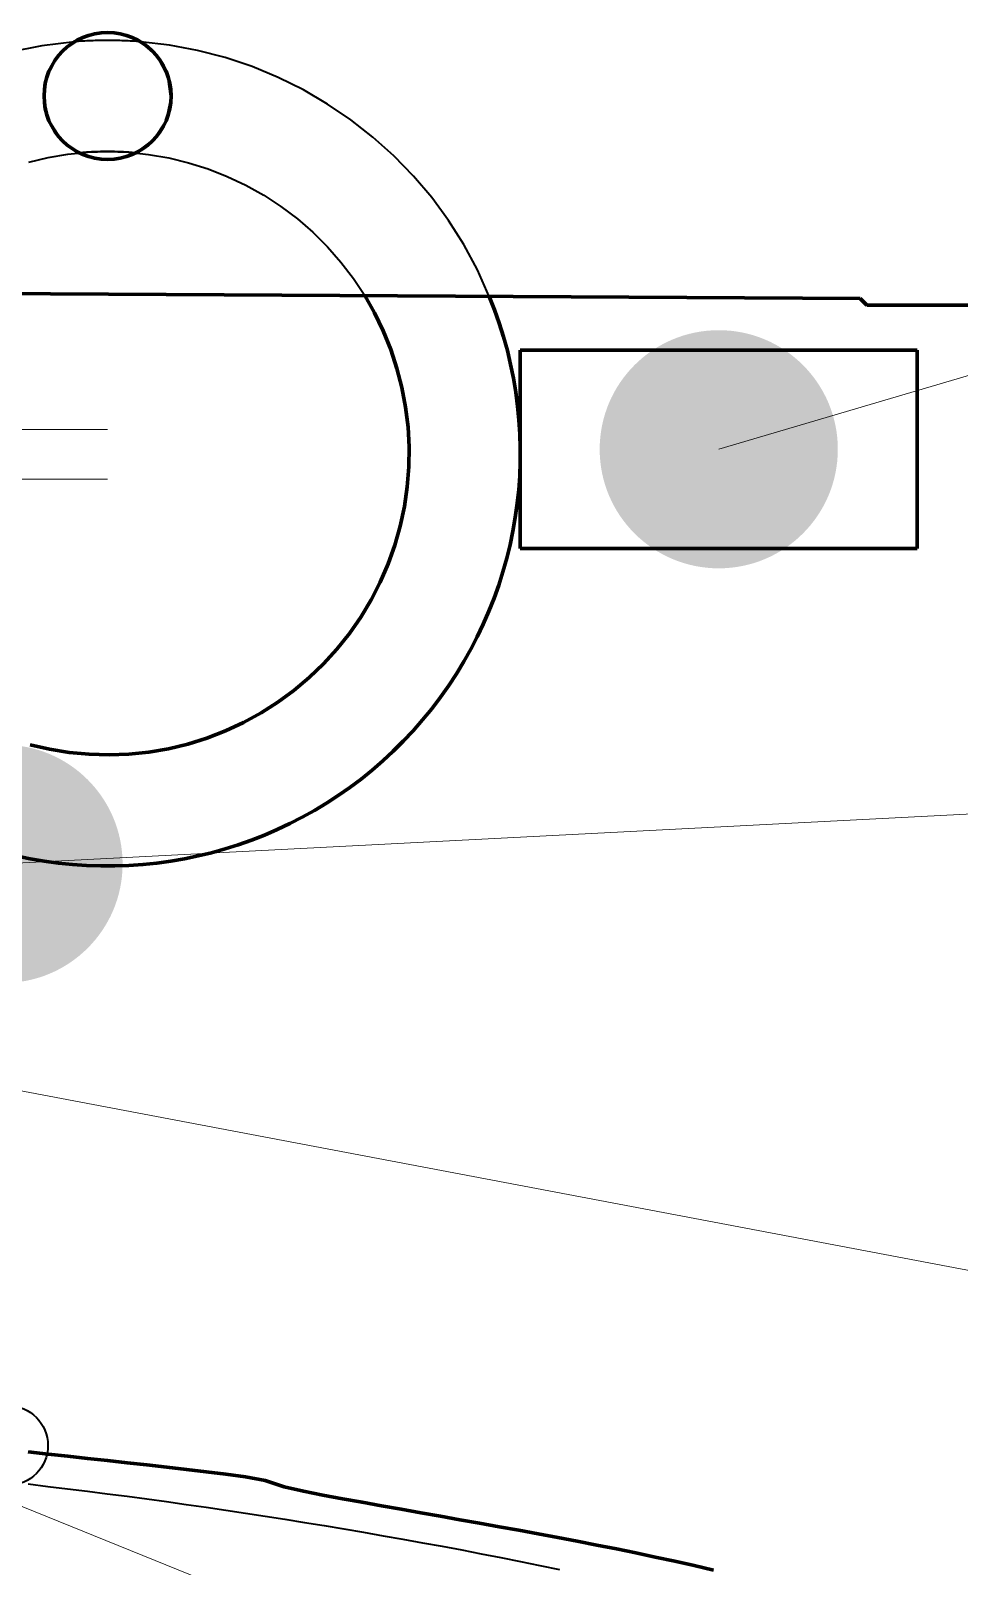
# Model space of a CAD drawing. Header units: millimetres. Extents: x 0 to 2208, y 0 to 420.
# Drawn here: x 108.83 to 113.51, y 229.74 to 237.48 of the extents above; entities that cross this region are included whole.
import ezdxf

# ---------------------------------------------------------------- set-up
doc = ezdxf.new("R2010")
doc.units = ezdxf.units.MM
doc.linetypes.add('IRAM-E-TRAZOS', pattern=[5, 4, -1])
doc.linetypes.add('IRAM-F-TRAZO-PUNTO', pattern=[20, 15, -2, 1, -2])
for name, color, linetype, lineweight in [('01-VISIBLE', 7, 'CONTINUOUS', 70), ('02-OCULTA', 4, 'IRAM-E-TRAZOS', 35), ('03-EJE', 1, 'IRAM-F-TRAZO-PUNTO', 18), ('08-FINA', 5, 'CONTINUOUS', 18)]:
    doc.layers.add(name, color=color, linetype=linetype, lineweight=lineweight)

msp = doc.modelspace()

# ---------------------------------------------------------------- hatches: boundary and pattern name
at = {"layer": '08-FINA'}
h = msp.add_hatch(color=7, dxfattribs=at)
h.dxf.hatch_style = 1
edge = h.paths.add_edge_path()
edge.add_arc((112.293, 235.3703), 0.6, 0, 360)
h = msp.add_hatch(color=7, dxfattribs=at)
h.dxf.hatch_style = 1
edge = h.paths.add_edge_path()
edge.add_arc((108.689, 233.2811), 0.6, 0, 360)

# ---------------------------------------------------------------- linework, layer by layer
at = {"layer": '01-VISIBLE'}
for p, q in [((108.5472, 236.1554), (113.005, 236.1303)), ((113.005, 236.1303), (113.039, 236.0963)), ((113.039, 236.0963), (113.717, 236.0963)), ((111.293, 235.8703), (113.293, 235.8703)), ((111.293, 234.8703), (113.293, 234.8703))]:
    msp.add_line(p, q, dxfattribs=at)
for points in [[(109.0455, 237.423), (109.0457, 237.4231), (109.0459, 237.4232), (109.0461, 237.4233), (109.0462, 237.4234), (109.0464, 237.4235), (109.0466, 237.4236)], [(110.5091, 236.1444), (110.5587, 236.057), (110.6025, 235.9666), (110.6401, 235.8734), (110.6716, 235.778), (110.6966, 235.6807), (110.7152, 235.582), (110.7273, 235.4822), (110.7327, 235.3819), (110.7314, 235.2814), (110.7236, 235.1813), (110.7091, 235.0819), (110.6881, 234.9836), (110.6607, 234.887), (110.6269, 234.7923), (110.587, 234.7002), (110.541, 234.6108), (110.4893, 234.5247), (110.4319, 234.4422), (110.3693, 234.3637), (110.3016, 234.2894), (110.2291, 234.2198), (110.1522, 234.1552), (110.0712, 234.0957), (109.9865, 234.0418), (109.8983, 233.9935), (109.8072, 233.9512), (109.7135, 233.915), (109.6176, 233.8851), (109.5199, 233.8616), (109.4209, 233.8446), (109.321, 233.8341), (109.2206, 233.8303), (109.1201, 233.8331), (109.0201, 233.8426), (108.9209, 233.8586), (108.823, 233.8811)], [(111.293, 235.8703), (111.293, 235.7703), (111.293, 235.6703), (111.293, 235.5703), (111.293, 235.4703), (111.293, 235.3703), (111.293, 235.2703), (111.293, 235.1703), (111.293, 235.0703), (111.293, 234.9703), (111.293, 234.8703)], [(113.293, 235.8703), (113.293, 235.7703), (113.293, 235.6703), (113.293, 235.5703), (113.293, 235.4703), (113.293, 235.3703), (113.293, 235.2703), (113.293, 235.1703), (113.293, 235.0703), (113.293, 234.9703), (113.293, 234.8703)], [(112.2666, 229.7227), (112.169, 229.7451), (112.0711, 229.7669), (111.9732, 229.7881), (111.8751, 229.8088), (111.777, 229.829), (111.6787, 229.8486), (111.5803, 229.8678), (111.4819, 229.8866), (111.3834, 229.9051), (111.2849, 229.9233), (111.1863, 229.9412), (111.0876, 229.959), (110.989, 229.9767), (110.8903, 229.9942), (110.7916, 230.0117), (110.6929, 230.0291), (110.5943, 230.0467), (110.4956, 230.0643), (110.397, 230.0821), (110.2985, 230.1005), (110.2001, 230.1197), (110.1024, 230.1417), (110.0076, 230.174), (109.909, 230.1918), (109.8097, 230.2054), (109.7103, 230.2179), (109.6108, 230.2297), (109.5112, 230.2413), (109.4117, 230.2526), (109.3121, 230.2637), (109.2125, 230.2748), (109.1128, 230.2857), (109.0132, 230.2965), (108.9136, 230.3073), (108.8139, 230.3181)]]:
    msp.add_lwpolyline(points, dxfattribs=at)
msp.add_circle((109.213, 237.1503), 0.32, dxfattribs=at)
msp.add_arc((109.213, 235.3503), 2.08, -102.81193, 22.33775, dxfattribs=at)
at = {"layer": '02-OCULTA'}
for p, q in [((106.977, 236.1643), (113.005, 236.1303)), ((113.005, 236.1303), (113.039, 236.0963)), ((113.039, 236.0963), (113.717, 236.0963))]:
    msp.add_line(p, q, dxfattribs=at)
for points in [[(109.0708, 236.8636), (108.98, 236.9309), (108.9183, 237.0256), (108.8933, 237.1358), (108.9082, 237.2479), (108.9612, 237.3477), (109.0455, 237.423)], [(109.3552, 236.8636), (109.4461, 236.9311), (109.5079, 237.026), (109.5327, 237.1365), (109.5175, 237.2487), (109.4642, 237.3485), (109.3794, 237.4236)], [(108.8159, 236.8175), (108.9137, 236.8405), (109.0127, 236.857), (109.1126, 236.867), (109.213, 236.8703)], [(109.213, 236.8703), (109.3164, 236.8668), (109.4193, 236.8562), (109.5213, 236.8387), (109.6218, 236.8143), (109.7204, 236.7831), (109.8167, 236.7452), (109.9102, 236.7009), (110.0005, 236.6504), (110.0871, 236.5938), (110.1696, 236.5315), (110.2478, 236.4637), (110.3211, 236.3907), (110.3893, 236.3129), (110.4521, 236.2307), (110.5091, 236.1444)], [(111.293, 234.8703), (111.293, 234.9703), (111.293, 235.0703), (111.293, 235.1703), (111.293, 235.2703), (111.293, 235.3703), (111.293, 235.4703), (111.293, 235.5703), (111.293, 235.6703), (111.293, 235.7703), (111.293, 235.8703)], [(113.293, 234.8703), (113.293, 234.9703), (113.293, 235.0703), (113.293, 235.1703), (113.293, 235.2703), (113.293, 235.3703), (113.293, 235.4703), (113.293, 235.5703), (113.293, 235.6703), (113.293, 235.7703), (113.293, 235.8703)], [(108.8126, 230.1565), (108.9124, 230.1447), (109.0122, 230.1326), (109.1119, 230.1202), (109.2116, 230.1075), (109.3112, 230.0945), (109.4108, 230.0812), (109.5104, 230.0675), (109.6099, 230.0535), (109.7093, 230.0392), (109.8088, 230.0246), (109.9081, 230.0097), (110.0074, 229.9944), (110.1067, 229.9788), (110.2059, 229.9629), (110.3051, 229.9467), (110.4042, 229.9302), (110.5033, 229.9133), (110.6023, 229.8961), (110.7012, 229.8786), (110.8001, 229.8607), (110.899, 229.8425), (110.9977, 229.824), (111.0964, 229.8051), (111.1951, 229.786), (111.2936, 229.7665), (111.3922, 229.7466), (111.4906, 229.7264)]]:
    msp.add_lwpolyline(points, dxfattribs=at)
for centre, radius in [((109.213, 237.1503), 0.32), ((109.213, 237.1503), 0.32), ((108.713, 230.3503), 0.2)]:
    msp.add_circle(centre, radius, dxfattribs=at)
for centre, radius, start, end in [((109.213, 237.1503), 0.32, 90, 121.33221), ((109.213, 237.1503), 0.32, 58.66779, 90), ((109.213, 235.3503), 2.08, 94.58856, -122.7069), ((109.213, 235.3503), 2.08, 90, 94.58856), ((109.213, 235.3503), 2.08, 85.41144, 90), ((109.213, 235.3503), 2.08, 22.33775, 85.41144), ((109.213, 235.3503), 1.52, 90, 95.3682), ((109.213, 237.1503), 0.32, -116.38433, -63.61567), ((109.213, 235.3503), 1.52, 84.6318, 90)]:
    msp.add_arc(centre, radius, start, end, dxfattribs=at)
at = {"layer": '03-EJE'}
for p, q in [((100.813, 235.4703), (109.213, 235.4703)), ((97.033, 235.2203), (109.213, 235.2203))]:
    msp.add_line(p, q, dxfattribs=at)
at = {"layer": '08-FINA'}
for p, q in [((141.6314, 244.0503), (112.293, 235.3703)), ((141.4723, 234.9783), (108.689, 233.2811)), ((141.5369, 225.9298), (105.013, 232.8503)), ((141.7596, 216.6867), (105.013, 231.5701))]:
    msp.add_line(p, q, dxfattribs=at)
msp.add_circle((109.013, 237.4713), 13.05, dxfattribs=at)

doc.saveas('drawing.dxf')
